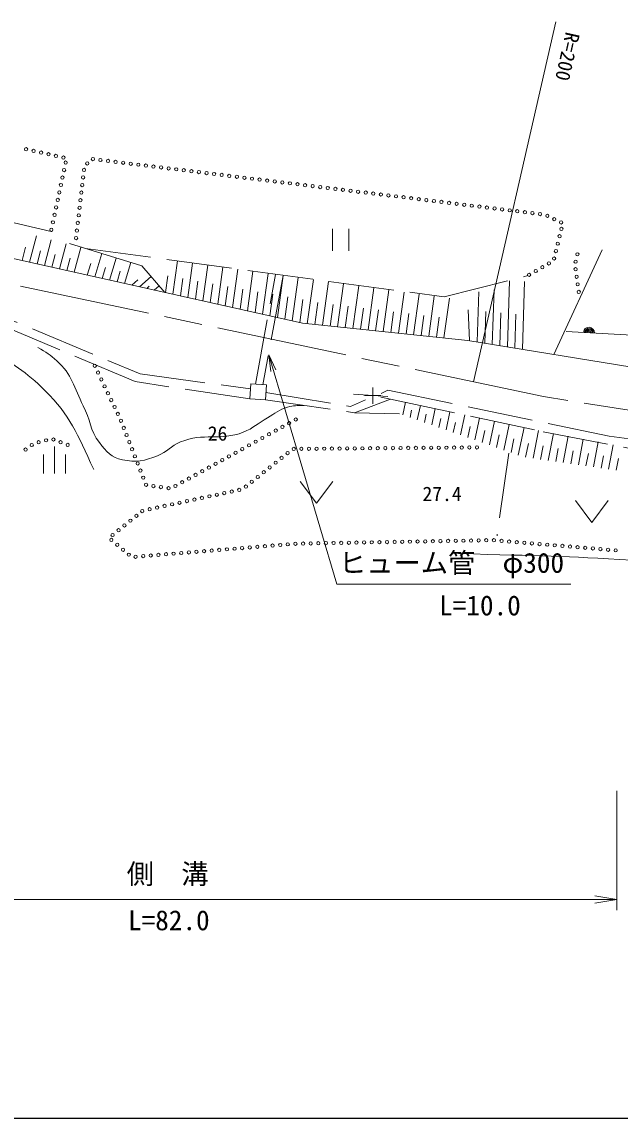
# Model space of a CAD drawing. Units: millimetres, scale not verified. Extents: x 40000 to 680000, y 20000 to 380000.
# Drawn here: x 177122 to 231950, y 205000 to 305568 of the extents above; entities that cross this region are included whole.
import ezdxf
from ezdxf.enums import TextEntityAlignment as Align

# ---------------------------------------------------------------- set-up
doc = ezdxf.new("R2010")
doc.units = ezdxf.units.MM
doc.header["$LTSCALE"] = 1000
doc.linetypes.add('CHAIN', pattern=[18.5, 12, -1.5, 3.5, -1.5])
doc.linetypes.add('DASHED', pattern=[7.5, 6, -1.5])
for name, color, linetype, lineweight in [('M-BMK', 2, 'CHAIN', 13), ('M-STR-HTXT', 7, 'Continuous', 13), ('M-TTL-BAND', 7, 'Continuous', 25), ('M-WORK', 1, 'Continuous', 13)]:
    doc.layers.add(name, color=color, linetype=linetype, lineweight=lineweight)
doc.styles.add('ＭＳ ゴシック', font='')
doc.styles.get('ＭＳ ゴシック').set_extended_font_data('MS Gothic')

# ---------------------------------------------------------------- blocks, each defined once
blk = doc.blocks.new('plus')
at = {"color": 0, "linetype": 'Continuous', "lineweight": -2}
for p, q in [((-1.25, 0), (1.25, 0)), ((0, -1.25), (0, 1.25))]:
    blk.add_line(p, q, dxfattribs=at)
blk = doc.blocks.new('open_arrow')
at = {"color": 0, "linetype": 'Continuous', "lineweight": -2}
blk.add_lwpolyline([(7.5, 1.25), (0, 0), (7.5, -1.25)], dxfattribs=at)

msp = doc.modelspace()

# ---------------------------------------------------------------- linework, layer by layer
at = {"layer": 'M-BMK'}
for p, q in [((224918, 271188), (170647, 282659)), ((240512, 268735), (224918, 271188))]:
    msp.add_line(p, q, dxfattribs=at)
at = {"layer": 'M-STR-HTXT'}
for p, q in [((226066, 305568), (218512, 272543)), ((231655, 235027), (231655, 224064)), ((149778, 225064), (231655, 225064))]:
    msp.add_line(p, q, dxfattribs=at)
msp.add_lwpolyline([(199739, 275014), (205980, 253975), (227430, 253975)], dxfattribs=at)
at = {"layer": 'M-TTL-BAND'}
msp.add_line((40000, 205000), (579000, 205000), dxfattribs=at)
at = {"layer": 'M-WORK', "linetype": 'DASHED'}
for p, q in [((159840, 290891), (179788, 286352)), ((198534, 272328), (200380, 282402)), ((201069, 282308), (199191, 272284)), ((221764, 266006), (220673, 258407))]:
    msp.add_line(p, q, dxfattribs=at)
at = {"layer": 'M-WORK'}
for p, q in [((159770, 287569), (202832, 277929)), ((177819, 283529), (178460, 285937)), ((205591, 286579), (205591, 284579)), ((207091, 284579), (207091, 286579)), ((177136, 283682), (177462, 284908)), ((179186, 283223), (179812, 285577)), ((180552, 282917), (181164, 285217)), ((181921, 282618), (182517, 284857)), ((225867, 275068), (230304, 284672)), ((178503, 283376), (178821, 284570)), ((179869, 283070), (180179, 284233)), ((181236, 282764), (181537, 283895)), ((183789, 282192), (184438, 284314)), ((185155, 281887), (185772, 283906)), ((190968, 280594), (191385, 283637)), ((183105, 282345), (183430, 283406)), ((184472, 282039), (184780, 283049)), ((185838, 281734), (186131, 282692)), ((186521, 281581), (187107, 283498)), ((192334, 280279), (192769, 283447)), ((193701, 279973), (194152, 283257)), ((195069, 279667), (195535, 283067)), ((196436, 279361), (196919, 282877)), ((197803, 279055), (198302, 282687)), ((187204, 281428), (187745, 281895)), ((187887, 281275), (188970, 282209)), ((190283, 280739), (190492, 282261)), ((191650, 280432), (191868, 282020)), ((193018, 280126), (193245, 281780)), ((199171, 278749), (199685, 282497)), ((200538, 278443), (201069, 282308)), ((201905, 278137), (202452, 282118)), ((203280, 277883), (203835, 281928)), ((204671, 277738), (205220, 281738)), ((221622, 275762), (221811, 281807)), ((223005, 275536), (223199, 281763)), ((188570, 281122), (188796, 281317)), ((189253, 280969), (189704, 281358)), ((194385, 279820), (194621, 281539)), ((195752, 279514), (195997, 281299)), ((197120, 279208), (197374, 281058)), ((198487, 278902), (198750, 280818)), ((206063, 277594), (206606, 281548)), ((207456, 277449), (207992, 281357)), ((208848, 277305), (209378, 281167)), ((210241, 277160), (210765, 280977)), ((211633, 277016), (212151, 280786)), ((213026, 276871), (213537, 280596)), ((218857, 276214), (219001, 280811)), ((220240, 275988), (220396, 280998)), ((199854, 278596), (200126, 280577)), ((201222, 278290), (201503, 280337)), ((202595, 277982), (202879, 280096)), ((203975, 277811), (204251, 279827)), ((205367, 277666), (205638, 279643)), ((214418, 276726), (214923, 280406)), ((215811, 276582), (216309, 280216)), ((206759, 277522), (207028, 279476)), ((208152, 277377), (208417, 279308)), ((209544, 277232), (209806, 279141)), ((210937, 277088), (211196, 278973)), ((212329, 276943), (212585, 278806)), ((213722, 276799), (213974, 278638)), ((218163, 276328), (218040, 279141)), ((219549, 276101), (219639, 279011)), ((220931, 275875), (221025, 278880)), ((222313, 275649), (222410, 278748)), ((202832, 277929), (217995, 276355)), ((215114, 276654), (215364, 278471)), ((278519, 274317), (227022, 277176)), ((217995, 276355), (234460, 273664)), ((207529, 271413), (210672, 271194)), ((212036, 269511), (212286, 270676)), ((207594, 269717), (211723, 269619)), ((212697, 269281), (212840, 269947)), ((213358, 269051), (213644, 270384)), ((214019, 268821), (214180, 269572)), ((214681, 268591), (215003, 270093)), ((216003, 268132), (216361, 269801)), ((215342, 268361), (215521, 269196)), ((216664, 267902), (216861, 268821)), ((217325, 267672), (217720, 269509)), ((218648, 267212), (219078, 269218)), ((219970, 266753), (220437, 268926)), ((221292, 266293), (221795, 268635)), ((217987, 267442), (218202, 268445)), ((219309, 266982), (219542, 268069)), ((220631, 266523), (220883, 267694)), ((222615, 265833), (223154, 268343)), ((223976, 265532), (224460, 268074)), ((225362, 265333), (225834, 267813)), ((226747, 265133), (227207, 267551)), ((180112, 264124), (180112, 266624)), ((221954, 266063), (222223, 267318)), ((223283, 265632), (223554, 266897)), ((224669, 265432), (224905, 266672)), ((228133, 264934), (228581, 267290)), ((229519, 264734), (229955, 267028)), ((230904, 264535), (231329, 266767)), ((179112, 264124), (179112, 265874)), ((181112, 264124), (181112, 265874)), ((226054, 265233), (226285, 266442)), ((227440, 265034), (227664, 266211)), ((228826, 264834), (229044, 265981)), ((230212, 264635), (230424, 265751)), ((231597, 264435), (231804, 265520)), ((202617, 263414), (204117, 261414)), ((204117, 261414), (205617, 263414)), ((227851, 261647), (229351, 259647)), ((229351, 259647), (230851, 261647))]:
    msp.add_line(p, q, dxfattribs=at)
at = {"layer": 'M-WORK', "linetype": 'DASHED'}
for points in [[(181477, 285244), (184438, 284314), (188126, 283186), (190229, 280751)], [(182963, 284777), (215832, 280336), (223484, 282289)], [(152084, 283367), (171158, 280298), (187945, 273285), (198075, 271895)], [(198014, 270980), (187500, 272570), (171070, 279500), (154429, 282596)], [(210018, 271149), (210921, 270968), (224910, 267966), (234010, 266207), (245409, 264706), (262953, 263909), (272346, 264378), (307246, 267685), (368604, 277550)], [(199487, 271577), (207248, 270284), (208608, 270894)], [(210062, 271480), (210672, 271785), (230948, 267575), (244458, 265746), (251084, 265190)], [(199442, 270886), (207594, 269717), (210921, 270968)]]:
    msp.add_lwpolyline(points, dxfattribs=at)
at = {"layer": 'M-WORK'}
msp.add_lwpolyline([(198105, 272356), (198014, 270980), (199442, 270886), (199532, 272262)], close=True, dxfattribs=at)
for centre in [(177508, 293890), (178191, 293736), (178874, 293582), (179557, 293428), (180239, 293274), (180922, 293120), (181130, 292661), (183103, 292591), (183622, 292984), (184317, 292899), (185012, 292813), (185707, 292728), (186401, 292642), (187096, 292557), (180984, 291977), (182811, 291993), (187791, 292471), (188486, 292386), (189180, 292300), (189875, 292215), (190570, 292129), (191265, 292044), (191959, 291958), (192654, 291873), (193349, 291787), (194044, 291702), (194738, 291616), (195433, 291531), (180693, 290607), (180838, 291292), (182649, 290602), (182730, 291297), (196128, 291445), (196823, 291360), (197517, 291274), (198212, 291188), (198907, 291103), (199602, 291017), (200297, 290932), (200991, 290846), (201686, 290761), (202381, 290675), (203076, 290590), (203770, 290504), (180547, 289923), (182568, 289907), (204465, 290419), (205160, 290333), (205855, 290248), (206549, 290162), (207244, 290077), (207939, 289991), (208634, 289906), (209328, 289820), (210023, 289735), (210718, 289649), (211413, 289564), (180256, 288553), (180402, 289238), (182406, 288516), (182487, 289211), (212107, 289478), (212802, 289393), (213497, 289307), (214192, 289221), (214886, 289136), (215581, 289050), (216276, 288965), (216971, 288879), (217665, 288794), (218360, 288708), (219055, 288623), (219750, 288537), (180111, 287868), (182325, 287821), (220444, 288452), (221139, 288366), (221834, 288281), (222529, 288195), (223223, 288110), (223918, 288024), (224613, 287939), (225285, 287777), (179819, 286499), (179965, 287184), (182244, 287126), (225915, 287472), (226546, 287167), (226577, 286581), (182082, 285735), (182163, 286430), (226410, 285901), (226075, 284542), (226243, 285222), (225908, 283862), (227869, 283570), (228044, 284248), (224220, 282714), (224826, 283064), (225432, 283415), (227875, 282882), (223614, 282364), (227970, 282189), (228065, 281495), (228160, 280802), (183792, 274026), (184095, 273395), (184397, 272764), (184700, 272133), (185003, 271502), (185306, 270871), (185609, 270239), (185912, 269608), (186202, 268972), (200997, 268414), (201610, 268753), (202222, 269092), (186457, 268320), (186712, 267668), (199160, 267397), (199772, 267736), (200385, 268075), (178017, 266751), (178655, 267008), (179333, 267183), (180005, 267256), (180660, 267008), (181315, 266761), (186967, 267016), (187222, 266364), (197322, 266381), (197935, 266720), (198547, 267059), (202035, 266394), (202735, 266400), (203435, 266405), (204135, 266411), (204835, 266417), (205535, 266423), (206235, 266428), (206935, 266434), (207635, 266440), (208335, 266446), (209035, 266452), (209735, 266457), (210435, 266463), (211135, 266469), (211835, 266475), (212535, 266480), (213235, 266486), (213935, 266492), (214635, 266498), (215335, 266504), (216035, 266509), (216735, 266515), (217435, 266521), (218135, 266527), (218835, 266533), (177453, 266336), (187477, 265712), (195485, 265364), (196097, 265703), (196710, 266042), (200925, 265567), (201472, 266004), (187732, 265061), (187988, 264409), (193647, 264348), (194260, 264687), (194872, 265026), (199833, 264691), (200379, 265129), (188243, 263757), (192422, 263670), (193034, 264009), (198194, 263378), (198741, 263815), (199287, 264253), (188498, 263105), (189172, 262985), (189866, 262888), (190559, 262791), (191197, 262992), (191809, 263331), (195671, 262338), (196356, 262485), (197040, 262633), (197648, 262940), (191565, 261454), (192250, 261601), (192934, 261748), (193618, 261896), (194303, 262043), (194987, 262191), (188155, 260692), (188828, 260864), (189513, 261011), (190197, 261159), (190881, 261306), (186521, 259374), (187066, 259813), (187611, 260253), (185432, 258495), (185976, 258934), (185318, 258050), (185852, 257597), (198004, 257353), (198702, 257410), (199399, 257466), (200097, 257523), (200795, 257580), (201492, 257637), (202190, 257694), (202890, 257713), (203589, 257726), (204289, 257738), (204989, 257751), (205689, 257763), (206389, 257775), (207089, 257788), (207789, 257800), (208489, 257812), (209189, 257825), (209888, 257837), (210588, 257849), (211288, 257862), (211988, 257874), (212688, 257886), (213388, 257899), (214088, 257911), (214788, 257923), (215488, 257936), (216187, 257948), (216887, 257961), (217587, 257973), (218287, 257985), (218987, 257998), (219687, 258010), (220386, 258009), (221084, 257951), (221782, 257894), (222479, 257836), (223177, 257779), (223875, 257721), (224572, 257664), (225270, 257606), (225967, 257549), (226665, 257491), (227363, 257433), (228060, 257376), (228758, 257318), (186386, 257145), (186920, 256692), (187538, 256501), (188236, 256558), (188934, 256615), (189632, 256671), (190329, 256728), (191027, 256785), (191725, 256842), (192422, 256899), (193120, 256955), (193818, 257012), (194515, 257069), (195213, 257126), (195911, 257182), (196608, 257239), (197306, 257296), (229456, 257261), (230153, 257203), (230851, 257146), (231548, 257088)]:
    msp.add_circle(centre, 150, dxfattribs=at)
for radius in [500, 400, 300, 200, 100]:
    msp.add_arc((229096, 277061), radius, 356.82288, 176.82288, dxfattribs=at)
for points, knots in [([(110881, 290987), (113012, 290366), (113606, 290159), (115331, 289562), (118641, 288416), (120296, 287247), (123616, 286132), (126000, 285331), (127364, 284914), (129843, 284496), (131190, 284268), (131963, 284257), (133326, 284179), (136085, 284021), (137649, 284251), (140398, 283968), (143675, 283631), (145527, 283445), (148736, 282702), (152204, 281898), (153943, 280713), (157412, 279912), (159911, 279336), (161393, 279475), (163917, 279021), (165995, 278647), (167203, 278561), (169202, 277880), (171223, 277191), (172311, 276631), (174131, 275515), (176242, 274220), (177477, 273497), (179232, 271750), (181589, 269404), (182143, 267875), (183701, 264503)], [0, 0, 0, 0, 1, 1, 1, 2, 2, 2, 3, 3, 3, 4, 4, 4, 5, 5, 5, 6, 6, 6, 7, 7, 7, 8, 8, 8, 9, 9, 9, 10, 10, 10, 11, 11, 11, 12, 12, 12, 12]), ([(178576, 275683), (179390, 275265), (179692, 275014), (180318, 274469), (181726, 273244), (181886, 272010), (182745, 270353), (183408, 269075), (183333, 268108), (184223, 266976), (184860, 266165), (185323, 265592), (186334, 265393), (187575, 265147), (188380, 265288), (189553, 265762), (190444, 266122), (190779, 266653), (191664, 267029), (193757, 267917), (195297, 267100), (197416, 267926), (198355, 268291), (198751, 268756), (199632, 269245), (200344, 269639), (200682, 270024), (201470, 270224), (202042, 270369), (202314, 270392), (202973, 270380)], [0, 0, 0, 0, 1, 1, 1, 2, 2, 2, 3, 3, 3, 4, 4, 4, 5, 5, 5, 6, 6, 6, 7, 7, 7, 8, 8, 8, 9, 9, 9, 10, 10, 10, 10]), ([(217147, 256797), (224822, 256567), (226830, 256566), (233025, 256181), (234537, 256087), (235530, 256580), (236895, 255923), (238216, 255286), (238904, 254806), (240061, 253906), (240350, 253682), (240456, 253608), (240789, 253319)], [0, 0, 0, 0, 1, 1, 1, 2, 2, 2, 3, 3, 3, 4, 4, 4, 4])]:
    msp.add_open_spline(points, degree=3, knots=knots, dxfattribs=at)

# ---------------------------------------------------------------- block references
at = {"layer": 'M-STR-HTXT'}
for p, xscale, yscale, rotation in [((199739, 275014), 200, 200, 286.5), ((231655, 225064), 267, 267, 180)]:
    msp.add_blockref('open_arrow', p, dxfattribs=dict(at, xscale=xscale, yscale=yscale, rotation=rotation))
at = {"layer": 'M-WORK', "xscale": 600, "yscale": 600}
msp.add_blockref('plus', (209283, 271290), dxfattribs=at)

# ---------------------------------------------------------------- texts
at = {"layer": 'M-STR-HTXT', "style": 'ＭＳ ゴシック'}
msp.add_text('R=200', height=1320, rotation=257.335, dxfattribs=at).set_placement((226594, 304806), align=Align.BOTTOM_LEFT)
for s, p in [('ヒューム管\u3000φ300', (206180, 254475)), ('L=10.0', (215367, 250567)), ('側\u3000溝', (186724, 225934))]:
    msp.add_text(s, height=1833, dxfattribs=at).set_placement(p, align=Align.BOTTOM_LEFT)
msp.add_text('L=82.0', height=1833, dxfattribs=at).set_placement((190588, 221682), align=Align.BOTTOM_CENTER)
at = {"layer": 'M-WORK', "style": 'ＭＳ ゴシック'}
for s, p in [('26', (194154, 266758)), ('27.4', (213838, 261217))]:
    msp.add_text(s, height=1320, dxfattribs=at).set_placement(p, align=Align.BOTTOM_LEFT)

doc.saveas('drawing.dxf')
